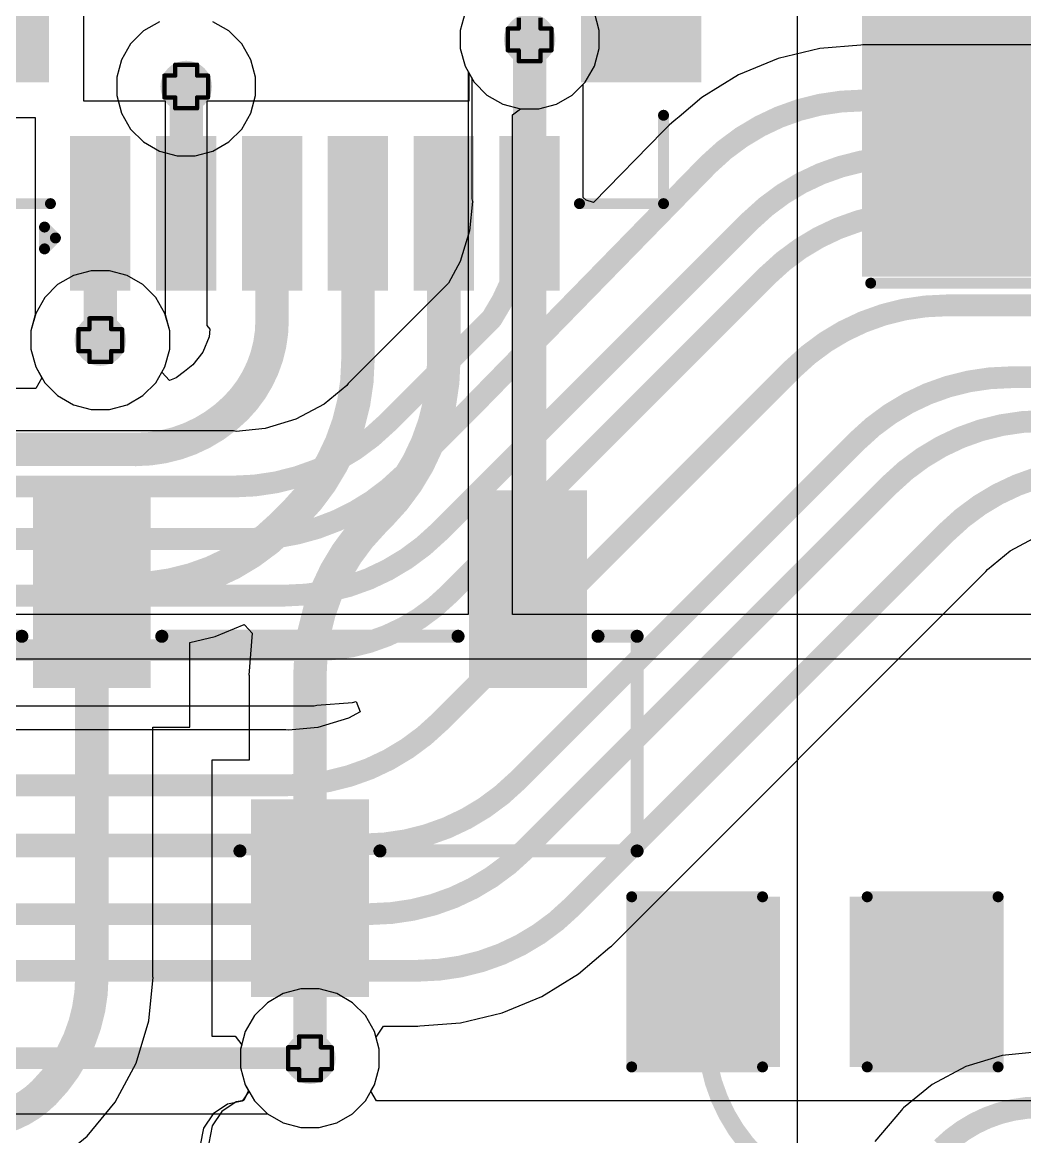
# Model space of a CAD drawing. Header units: inches. Extents: x -5 to 501, y -9 to 81.
# Drawn here: x 63.4 to 75.08, y 25.5 to 38.48 of the extents above; entities that cross this region are included whole.
import ezdxf

# ---------------------------------------------------------------- set-up
doc = ezdxf.new("R2010")
doc.units = ezdxf.units.IN
for name, color, linetype in [('Bottom Layer', 5, 'Continuous'), ('Drill Drawing', 1, 'Continuous'), ('Ground', 16, 'Continuous'), ('Power', 76, 'Continuous'), ('Top Layer', 1, 'Continuous'), ('Top Overlay', 2, 'Continuous'), ('Top Paste', 8, 'Continuous'), ('Top Solder', 216, 'Continuous'), ('Via Holes', 16, 'Continuous')]:
    doc.layers.add(name, color=color, linetype=linetype)

msp = doc.modelspace()

# ---------------------------------------------------------------- hatches: boundary and pattern name
at = {"layer": 'Bottom Layer'}
h = msp.add_hatch(color=5, dxfattribs=at)
edge = h.paths.add_edge_path()
edge.add_arc((69.31, 38.278), 0.3, 0, 360)
h = msp.add_hatch(color=5, dxfattribs=at)
edge = h.paths.add_edge_path()
edge.add_arc((65.31, 37.73), 0.3, 0, 360)
h = msp.add_hatch(color=5, dxfattribs=at)
edge = h.paths.add_edge_path()
edge.add_arc((64.31, 34.776), 0.3, 0, 360)
h = msp.add_hatch(color=5, dxfattribs=at)
edge = h.paths.add_edge_path()
edge.add_arc((66.751, 26.413), 0.3, 0, 360)
at = {"layer": 'Ground'}
h = msp.add_hatch(color=16, dxfattribs=at)
edge = h.paths.add_edge_path()
edge.add_arc((69.31, 38.278), 0.3, 0, 360)
h = msp.add_hatch(color=16, dxfattribs=at)
edge = h.paths.add_edge_path()
edge.add_arc((65.31, 37.73), 0.3, 0, 360)
h = msp.add_hatch(color=16, dxfattribs=at)
edge = h.paths.add_edge_path()
edge.add_arc((64.31, 34.776), 0.3, 0, 360)
h = msp.add_hatch(color=16, dxfattribs=at)
edge = h.paths.add_edge_path()
edge.add_arc((66.751, 26.413), 0.3, 0, 360)
at = {"layer": 'Power'}
h = msp.add_hatch(color=76, dxfattribs=at)
edge = h.paths.add_edge_path()
edge.add_arc((69.31, 38.278), 0.3, 0, 360)
h = msp.add_hatch(color=76, dxfattribs=at)
edge = h.paths.add_edge_path()
edge.add_arc((65.31, 37.73), 0.3, 0, 360)
h = msp.add_hatch(color=76, dxfattribs=at)
edge = h.paths.add_edge_path()
edge.add_arc((64.31, 34.776), 0.3, 0, 360)
h = msp.add_hatch(color=76, dxfattribs=at)
edge = h.paths.add_edge_path()
edge.add_arc((66.751, 26.413), 0.3, 0, 360)
at = {"layer": 'Top Layer'}
for points in [[(62.41, 39.678), (63.61, 39.678), (63.61, 37.878), (62.41, 37.878)], [(70.01, 39.678), (71.21, 39.678), (71.21, 37.878), (70.01, 37.878)], [(73.281, 39.617), (76.281, 39.617), (76.281, 35.617), (73.281, 35.617)], [(64.06, 37.053), (64.56, 37.053), (64.56, 35.453), (64.06, 35.453)], [(65.06, 37.053), (65.56, 37.053), (65.56, 35.453), (65.06, 35.453)], [(66.06, 37.053), (66.56, 37.053), (66.56, 35.453), (66.06, 35.453)], [(67.06, 37.053), (67.56, 37.053), (67.56, 35.453), (67.06, 35.453)], [(68.06, 37.053), (68.56, 37.053), (68.56, 35.453), (68.06, 35.453)], [(69.06, 37.053), (69.56, 37.053), (69.56, 35.453), (69.06, 35.453)], [(64.846, 30.777), (63.576, 30.777), (63.576, 32.977), (64.846, 32.977)], [(69.926, 30.777), (68.656, 30.777), (68.656, 32.977), (69.926, 32.977)], [(67.386, 27.177), (66.116, 27.177), (66.116, 29.377), (67.386, 29.377)], [(70.6, 28.191), (72.124, 28.191), (72.124, 26.413), (70.6, 26.413)], [(73.14, 28.191), (74.664, 28.191), (74.664, 26.413), (73.14, 26.413)]]:
    msp.add_hatch(color=1, dxfattribs=at).paths.add_polyline_path(points)
h = msp.add_hatch(color=1, dxfattribs=at)
edge = h.paths.add_edge_path()
edge.add_arc((69.31, 38.278), 0.3, 0, 360)
h = msp.add_hatch(color=1, dxfattribs=at)
edge = h.paths.add_edge_path()
edge.add_arc((65.31, 37.73), 0.3, 0, 360)
h = msp.add_hatch(color=1, dxfattribs=at)
edge = h.paths.add_edge_path()
edge.add_arc((64.31, 34.776), 0.3, 0, 360)
h = msp.add_hatch(color=1, dxfattribs=at)
edge = h.paths.add_edge_path()
edge.add_arc((66.751, 26.413), 0.3, 0, 360)
at = {"layer": 'Top Paste'}
for points in [[(62.41, 39.678), (63.61, 39.678), (63.61, 37.878), (62.41, 37.878)], [(70.01, 39.678), (71.21, 39.678), (71.21, 37.878), (70.01, 37.878)], [(73.281, 39.617), (76.281, 39.617), (76.281, 35.617), (73.281, 35.617)], [(64.06, 37.053), (64.56, 37.053), (64.56, 35.453), (64.06, 35.453)], [(65.06, 37.053), (65.56, 37.053), (65.56, 35.453), (65.06, 35.453)], [(66.06, 37.053), (66.56, 37.053), (66.56, 35.453), (66.06, 35.453)], [(67.06, 37.053), (67.56, 37.053), (67.56, 35.453), (67.06, 35.453)], [(68.06, 37.053), (68.56, 37.053), (68.56, 35.453), (68.06, 35.453)], [(69.06, 37.053), (69.56, 37.053), (69.56, 35.453), (69.06, 35.453)], [(64.846, 30.777), (63.576, 30.777), (63.576, 32.977), (64.846, 32.977)], [(69.926, 30.777), (68.656, 30.777), (68.656, 32.977), (69.926, 32.977)], [(67.386, 27.177), (66.116, 27.177), (66.116, 29.377), (67.386, 29.377)], [(70.6, 28.191), (72.124, 28.191), (72.124, 26.413), (70.6, 26.413)], [(73.14, 28.191), (74.664, 28.191), (74.664, 26.413), (73.14, 26.413)]]:
    msp.add_hatch(color=8, dxfattribs=at).paths.add_polyline_path(points)
at = {"layer": 'Top Solder'}
for points in [[(62.308, 39.78), (63.711, 39.78), (63.711, 37.777), (62.308, 37.777)], [(69.908, 39.78), (71.311, 39.78), (71.311, 37.777), (69.908, 37.777)], [(73.18, 39.719), (76.383, 39.719), (76.383, 35.516), (73.18, 35.516)], [(63.958, 37.155), (64.661, 37.155), (64.661, 35.352), (63.958, 35.352)], [(64.958, 37.155), (65.661, 37.155), (65.661, 35.352), (64.958, 35.352)], [(65.958, 37.155), (66.661, 37.155), (66.661, 35.352), (65.958, 35.352)], [(66.958, 37.155), (67.661, 37.155), (67.661, 35.352), (66.958, 35.352)], [(67.958, 37.155), (68.661, 37.155), (68.661, 35.352), (67.958, 35.352)], [(68.958, 37.155), (69.661, 37.155), (69.661, 35.352), (68.958, 35.352)], [(64.897, 30.726), (63.525, 30.726), (63.525, 33.028), (64.897, 33.028)], [(69.977, 30.726), (68.605, 30.726), (68.605, 33.028), (69.977, 33.028)], [(67.437, 27.126), (66.065, 27.126), (66.065, 29.428), (67.437, 29.428)], [(70.498, 28.293), (72.225, 28.293), (72.225, 26.312), (70.498, 26.312)], [(73.038, 28.293), (74.765, 28.293), (74.765, 26.312), (73.038, 26.312)]]:
    msp.add_hatch(color=216, dxfattribs=at).paths.add_polyline_path(points)
at = {"layer": 'Via Holes'}
h = msp.add_hatch(color=7, dxfattribs=at)
edge = h.paths.add_edge_path()
edge.add_arc((69.31, 38.278), 0.15, 0, 360)
h = msp.add_hatch(color=7, dxfattribs=at)
edge = h.paths.add_edge_path()
edge.add_arc((65.31, 37.73), 0.15, 0, 360)
h = msp.add_hatch(color=7, dxfattribs=at)
edge = h.paths.add_edge_path()
edge.add_arc((64.31, 34.776), 0.15, 0, 360)
h = msp.add_hatch(color=7, dxfattribs=at)
edge = h.paths.add_edge_path()
edge.add_arc((66.751, 26.413), 0.15, 0, 360)

# ---------------------------------------------------------------- linework, layer by layer
at = {"layer": 'Bottom Layer'}
for p, q in [((68.557, 38.59), (68.502, 38.384)), ((70.118, 38.384), (70.063, 38.59)), ((68.502, 38.384), (68.502, 38.171)), ((70.118, 38.171), (70.118, 38.384)), ((68.502, 38.171), (68.557, 37.966)), ((70.063, 37.966), (70.118, 38.171)), ((72.69, 38.172), (72.204, 38.056)), ((73.166, 38.21), (72.69, 38.172)), ((73.188, 38.214), (73.166, 38.21)), ((105.703, 38.214), (73.188, 38.214)), ((72.204, 38.056), (71.742, 37.864)), ((68.557, 37.966), (68.637, 37.827)), ((69.956, 37.782), (70.063, 37.966)), ((68.637, 37.827), (68.637, 36.42)), ((69.932, 37.757), (69.956, 37.782)), ((71.742, 37.864), (71.316, 37.603)), ((69.932, 36.436), (69.932, 37.757)), ((71.316, 37.603), (71.05, 37.376)), ((70.926, 37.273), (70.863, 37.208)), ((70.935, 37.281), (70.926, 37.273)), ((70.926, 37.273), (70.926, 37.273)), ((70.967, 37.307), (70.935, 37.281)), ((70.935, 37.281), (70.935, 37.281)), ((71.012, 37.344), (70.967, 37.307)), ((71.032, 37.36), (71.012, 37.344)), ((71.05, 37.376), (71.032, 37.36)), ((70.863, 37.208), (70.053, 36.378)), ((68.643, 36.39), (68.609, 36.049)), ((68.637, 36.42), (68.643, 36.39)), ((69.969, 36.407), (69.932, 36.436)), ((70.053, 36.378), (69.969, 36.407)), ((68.609, 36.049), (68.501, 35.692)), ((68.501, 35.692), (68.366, 35.441)), ((64.203, 35.584), (63.998, 35.529)), ((64.416, 35.584), (64.203, 35.584)), ((64.621, 35.529), (64.416, 35.584)), ((63.998, 35.529), (63.813, 35.423)), ((64.806, 35.423), (64.621, 35.529)), ((68.366, 35.441), (67.198, 34.273)), ((63.813, 35.423), (63.663, 35.272)), ((64.956, 35.272), (64.806, 35.423)), ((63.663, 35.272), (63.557, 35.088)), ((65.063, 35.088), (64.956, 35.272)), ((63.557, 35.088), (63.502, 34.883)), ((65.118, 34.883), (65.063, 35.088)), ((63.502, 34.883), (63.502, 34.67)), ((65.118, 34.67), (65.118, 34.883)), ((63.502, 34.67), (63.557, 34.464)), ((65.063, 34.464), (65.118, 34.67)), ((63.557, 34.464), (63.663, 34.28)), ((64.956, 34.28), (65.063, 34.464)), ((63.663, 34.28), (63.813, 34.13)), ((64.806, 34.13), (64.956, 34.28)), ((67.198, 34.273), (67.181, 34.247)), ((67.181, 34.247), (66.916, 34.03)), ((63.813, 34.13), (63.998, 34.023)), ((63.998, 34.023), (64.203, 33.968)), ((64.416, 33.968), (64.621, 34.023)), ((64.621, 34.023), (64.806, 34.13)), ((66.916, 34.03), (66.588, 33.854)), ((64.203, 33.968), (64.416, 33.968)), ((66.231, 33.746), (65.89, 33.712)), ((66.588, 33.854), (66.231, 33.746)), ((65.86, 33.718), (59.411, 33.718)), ((65.89, 33.712), (65.86, 33.718)), ((74.904, 32.322), (75.231, 32.497)), ((74.64, 32.106), (74.904, 32.322)), ((70.261, 27.718), (74.624, 32.081)), ((74.624, 32.081), (74.64, 32.106)), ((57.464, 30.518), (66.802, 30.518)), ((66.802, 30.518), (66.832, 30.524)), ((66.832, 30.524), (67.248, 30.557)), ((67.248, 30.557), (67.291, 30.568)), ((67.291, 30.568), (67.337, 30.448)), ((67.199, 30.374), (66.843, 30.266)), ((67.337, 30.448), (67.199, 30.374)), ((66.843, 30.266), (66.502, 30.232)), ((66.472, 30.238), (57.399, 30.238)), ((66.502, 30.232), (66.472, 30.238)), ((69.879, 27.395), (70.242, 27.706)), ((70.242, 27.706), (70.261, 27.718)), ((69.453, 27.134), (69.879, 27.395)), ((68.991, 26.943), (69.453, 27.134)), ((68.505, 26.826), (68.991, 26.943)), ((67.522, 26.658), (67.607, 26.785)), ((67.607, 26.785), (68.007, 26.785)), ((68.007, 26.785), (68.029, 26.789)), ((68.029, 26.789), (68.505, 26.826)), ((67.559, 26.52), (67.522, 26.658)), ((67.559, 26.307), (67.559, 26.52)), ((75.24, 26.486), (74.813, 26.444)), ((74.813, 26.444), (74.388, 26.315)), ((67.504, 26.102), (67.559, 26.307)), ((74.388, 26.315), (73.997, 26.106)), ((67.398, 25.917), (67.504, 26.102)), ((73.997, 26.106), (73.665, 25.834)), ((67.247, 25.767), (67.398, 25.917)), ((73.665, 25.834), (73.652, 25.825)), ((56.541, 25.766), (66.257, 25.766)), ((66.257, 25.766), (66.439, 25.661)), ((67.063, 25.661), (67.247, 25.767)), ((73.64, 25.807), (73.33, 25.444)), ((73.652, 25.825), (73.64, 25.807)), ((66.439, 25.661), (66.645, 25.605)), ((66.645, 25.605), (66.858, 25.605)), ((66.858, 25.605), (67.063, 25.661))]:
    msp.add_line(p, q, dxfattribs=at)
at = {"layer": 'Bottom Layer', "const_width": 0.254}
for points in [[(69.284, 38.216, -0.198441), (69.31, 38.278)], [(69.31, 38.278, -0.000454), (69.31, 38.278)], [(71.392, 36.823, -0.198848), (73.188, 37.567)], [(71.875, 36.162, -0.198912), (73.671, 36.906)], [(71.389, 36.82, -0.004218), (71.392, 36.823)], [(69.284, 36.42, -0.146193), (68.868, 35.027)], [(72.078, 35.527, -0.198912), (73.874, 36.271)], [(72.37, 34.437, -0.198912), (74.166, 35.181)], [(73.122, 33.6, -0.198912), (74.918, 34.344)], [(68.621, 33.986, -0.002043), (68.618, 33.983)], [(67.656, 33.815, -0.198912), (65.86, 33.071)], [(73.503, 33.091, -0.198912), (75.299, 33.835)], [(74.166, 32.539, -0.198912), (75.954, 33.28)], [(67.84, 33.205, -0.141991), (66.601, 32.523)], [(66.601, 32.523, -0.055358), (66.044, 32.461)], [(68.257, 32.545, -0.198912), (66.461, 31.801)], [(68.363, 31.812, -0.198912), (66.802, 31.166)], [(68.268, 30.335, -0.198912), (66.472, 29.591)], [(69.169, 29.647, -0.198912), (67.373, 28.903)], [(69.248, 28.836, -0.198912), (67.452, 28.092)], [(69.803, 28.176, -0.198912), (68.007, 27.432)], [(74.11, 25.368, -0.198912), (75.255, 25.842)]]:
    msp.add_lwpolyline(points, format="xyb", dxfattribs=at)
for points in [[(69.284, 36.42), (69.284, 38.216)], [(73.188, 37.567), (106.197, 37.567)], [(73.671, 36.906), (104.517, 36.906)], [(68.621, 33.986), (71.389, 36.82)], [(73.874, 36.271), (103.122, 36.271)], [(68.257, 32.545), (71.875, 36.162)], [(68.363, 31.812), (72.078, 35.527)], [(74.166, 35.181), (102.181, 35.181)], [(67.656, 33.815), (68.868, 35.027)], [(68.268, 30.335), (72.37, 34.437)], [(74.918, 34.344), (91.49, 34.344)], [(67.84, 33.205), (68.618, 33.983)], [(68.618, 33.983), (68.618, 33.983)], [(69.169, 29.647), (73.122, 33.6)], [(55.043, 33.071), (65.86, 33.071)], [(69.248, 28.836), (73.503, 33.091)], [(55.363, 32.461), (66.044, 32.461)], [(69.803, 28.176), (74.166, 32.539)], [(55.267, 31.801), (66.461, 31.801)], [(55.797, 31.166), (66.802, 31.166)], [(54.94, 29.591), (66.472, 29.591)], [(55.178, 28.903), (67.373, 28.903)], [(54.94, 28.092), (67.452, 28.092)], [(56.576, 27.432), (68.007, 27.432)], [(56.541, 26.413), (66.751, 26.413)]]:
    msp.add_lwpolyline(points, dxfattribs=at)
at = {"layer": 'Bottom Layer', "const_width": 0.127}
for points in [[(69.221, 38.216, 1), (69.348, 38.216, 1)], [(69.221, 38.216, 1), (69.348, 38.216, 1)], [(69.246, 38.278, 1), (69.373, 38.278, 1)], [(69.246, 38.278, 1), (69.373, 38.278, 1)], [(69.246, 38.278, 1), (69.373, 38.278, 1)], [(73.125, 37.567, 1), (73.252, 37.567, 1)], [(73.125, 37.567, 1), (73.252, 37.567, 1)], [(73.607, 36.906, 1), (73.734, 36.906, 1)], [(73.607, 36.906, 1), (73.734, 36.906, 1)], [(71.326, 36.82, 1), (71.453, 36.82, 1)], [(71.326, 36.82, 1), (71.453, 36.82, 1)], [(71.329, 36.823, 1), (71.456, 36.823, 1)], [(71.329, 36.823, 1), (71.456, 36.823, 1)], [(69.221, 36.42, 1), (69.348, 36.42, 1)], [(69.221, 36.42, 1), (69.348, 36.42, 1)], [(73.81, 36.271, 1), (73.937, 36.271, 1)], [(73.81, 36.271, 1), (73.937, 36.271, 1)], [(71.811, 36.162, 1), (71.938, 36.162, 1)], [(71.811, 36.162, 1), (71.938, 36.162, 1)], [(72.014, 35.527, 1), (72.141, 35.527, 1)], [(72.014, 35.527, 1), (72.141, 35.527, 1)], [(74.102, 35.181, 1), (74.229, 35.181, 1)], [(74.102, 35.181, 1), (74.229, 35.181, 1)], [(68.804, 35.027, 1), (68.931, 35.027, 1)], [(68.804, 35.027, 1), (68.931, 35.027, 1)], [(72.306, 34.437, 1), (72.433, 34.437, 1)], [(72.306, 34.437, 1), (72.433, 34.437, 1)], [(74.855, 34.344, 1), (74.982, 34.344, 1)], [(74.855, 34.344, 1), (74.982, 34.344, 1)], [(68.554, 33.983, 1), (68.681, 33.983, 1)], [(68.554, 33.983, 1), (68.681, 33.983, 1)], [(68.554, 33.983, 1), (68.681, 33.983, 1)], [(68.554, 33.983, 1), (68.681, 33.983, 1)], [(68.557, 33.986, 1), (68.684, 33.986, 1)], [(68.557, 33.986, 1), (68.684, 33.986, 1)], [(67.593, 33.815, 1), (67.72, 33.815, 1)], [(67.593, 33.815, 1), (67.72, 33.815, 1)], [(73.059, 33.6, 1), (73.186, 33.6, 1)], [(73.059, 33.6, 1), (73.186, 33.6, 1)], [(67.776, 33.205, 1), (67.903, 33.205, 1)], [(67.776, 33.205, 1), (67.903, 33.205, 1)], [(65.797, 33.071, 1), (65.924, 33.071, 1)], [(65.797, 33.071, 1), (65.924, 33.071, 1)], [(73.439, 33.091, 1), (73.566, 33.091, 1)], [(73.439, 33.091, 1), (73.566, 33.091, 1)], [(65.98, 32.461, 1), (66.107, 32.461, 1)], [(65.98, 32.461, 1), (66.107, 32.461, 1)], [(66.538, 32.523, 1), (66.665, 32.523, 1)], [(66.538, 32.523, 1), (66.665, 32.523, 1)], [(68.194, 32.545, 1), (68.321, 32.545, 1)], [(68.194, 32.545, 1), (68.321, 32.545, 1)], [(74.102, 32.539, 1), (74.229, 32.539, 1)], [(74.102, 32.539, 1), (74.229, 32.539, 1)], [(66.398, 31.801, 1), (66.525, 31.801, 1)], [(66.398, 31.801, 1), (66.525, 31.801, 1)], [(68.299, 31.812, 1), (68.426, 31.812, 1)], [(68.299, 31.812, 1), (68.426, 31.812, 1)], [(66.739, 31.166, 1), (66.865, 31.166, 1)], [(66.739, 31.166, 1), (66.865, 31.166, 1)], [(68.204, 30.335, 1), (68.331, 30.335, 1)], [(68.204, 30.335, 1), (68.331, 30.335, 1)], [(69.106, 29.647, 1), (69.233, 29.647, 1)], [(69.106, 29.647, 1), (69.233, 29.647, 1)], [(66.408, 29.591, 1), (66.535, 29.591, 1)], [(66.408, 29.591, 1), (66.535, 29.591, 1)], [(67.31, 28.903, 1), (67.437, 28.903, 1)], [(67.31, 28.903, 1), (67.437, 28.903, 1)], [(69.184, 28.836, 1), (69.311, 28.836, 1)], [(69.184, 28.836, 1), (69.311, 28.836, 1)], [(69.739, 28.176, 1), (69.866, 28.176, 1)], [(69.739, 28.176, 1), (69.866, 28.176, 1)], [(67.388, 28.092, 1), (67.515, 28.092, 1)], [(67.388, 28.092, 1), (67.515, 28.092, 1)], [(67.943, 27.432, 1), (68.07, 27.432, 1)], [(67.943, 27.432, 1), (68.07, 27.432, 1)], [(66.688, 26.413, 1), (66.815, 26.413, 1)]]:
    msp.add_lwpolyline(points, format="xyb", close=True, dxfattribs=at)
at = {"layer": 'Drill Drawing', "const_width": 0.0508}
for points in [[(69.183, 38.405), (69.183, 38.532)], [(69.437, 38.405), (69.437, 38.532)], [(69.056, 38.151), (69.056, 38.405)], [(69.056, 38.405), (69.183, 38.405)], [(69.437, 38.405), (69.564, 38.405)], [(69.564, 38.151), (69.564, 38.405)], [(69.056, 38.151), (69.183, 38.151)], [(69.183, 38.024), (69.183, 38.151)], [(69.437, 38.151), (69.564, 38.151)], [(69.437, 38.024), (69.437, 38.151)], [(69.183, 38.024), (69.437, 38.024)], [(65.183, 37.857), (65.183, 37.984)], [(65.183, 37.984), (65.437, 37.984)], [(65.437, 37.857), (65.437, 37.984)], [(65.056, 37.603), (65.056, 37.857)], [(65.056, 37.857), (65.183, 37.857)], [(65.437, 37.857), (65.564, 37.857)], [(65.564, 37.603), (65.564, 37.857)], [(65.056, 37.603), (65.183, 37.603)], [(65.183, 37.476), (65.183, 37.603)], [(65.437, 37.603), (65.564, 37.603)], [(65.437, 37.476), (65.437, 37.603)], [(65.183, 37.476), (65.437, 37.476)], [(64.183, 34.903), (64.183, 35.03)], [(64.183, 35.03), (64.437, 35.03)], [(64.437, 34.903), (64.437, 35.03)], [(64.056, 34.649), (64.056, 34.903)], [(64.056, 34.903), (64.183, 34.903)], [(64.437, 34.903), (64.564, 34.903)], [(64.564, 34.649), (64.564, 34.903)], [(64.056, 34.649), (64.183, 34.649)], [(64.183, 34.522), (64.183, 34.649)], [(64.437, 34.649), (64.564, 34.649)], [(64.437, 34.522), (64.437, 34.649)], [(64.183, 34.522), (64.437, 34.522)], [(66.624, 26.54), (66.624, 26.667)], [(66.624, 26.667), (66.878, 26.667)], [(66.878, 26.54), (66.878, 26.667)], [(66.497, 26.286), (66.497, 26.54)], [(66.497, 26.54), (66.624, 26.54)], [(66.878, 26.54), (67.005, 26.54)], [(67.005, 26.286), (67.005, 26.54)], [(66.497, 26.286), (66.624, 26.286)], [(66.624, 26.159), (66.624, 26.286)], [(66.878, 26.286), (67.005, 26.286)], [(66.878, 26.159), (66.878, 26.286)], [(66.624, 26.159), (66.878, 26.159)]]:
    msp.add_lwpolyline(points, dxfattribs=at)
at = {"layer": 'Drill Drawing', "const_width": 0.0254}
for points in [[(69.043, 38.405, 1), (69.068, 38.405, 1)], [(69.043, 38.405, 1), (69.068, 38.405, 1)], [(69.17, 38.405, 1), (69.195, 38.405, 1)], [(69.17, 38.405, 1), (69.195, 38.405, 1)], [(69.424, 38.405, 1), (69.449, 38.405, 1)], [(69.424, 38.405, 1), (69.449, 38.405, 1)], [(69.551, 38.405, 1), (69.576, 38.405, 1)], [(69.551, 38.405, 1), (69.576, 38.405, 1)], [(69.043, 38.151, 1), (69.068, 38.151, 1)], [(69.043, 38.151, 1), (69.068, 38.151, 1)], [(69.17, 38.151, 1), (69.195, 38.151, 1)], [(69.17, 38.151, 1), (69.195, 38.151, 1)], [(69.424, 38.151, 1), (69.449, 38.151, 1)], [(69.424, 38.151, 1), (69.449, 38.151, 1)], [(69.551, 38.151, 1), (69.576, 38.151, 1)], [(69.551, 38.151, 1), (69.576, 38.151, 1)], [(69.17, 38.024, 1), (69.195, 38.024, 1)], [(69.17, 38.024, 1), (69.195, 38.024, 1)], [(69.424, 38.024, 1), (69.449, 38.024, 1)], [(69.424, 38.024, 1), (69.449, 38.024, 1)], [(65.17, 37.984, 1), (65.195, 37.984, 1)], [(65.17, 37.984, 1), (65.195, 37.984, 1)], [(65.424, 37.984, 1), (65.449, 37.984, 1)], [(65.424, 37.984, 1), (65.449, 37.984, 1)], [(65.043, 37.857, 1), (65.068, 37.857, 1)], [(65.043, 37.857, 1), (65.068, 37.857, 1)], [(65.17, 37.857, 1), (65.195, 37.857, 1)], [(65.17, 37.857, 1), (65.195, 37.857, 1)], [(65.424, 37.857, 1), (65.449, 37.857, 1)], [(65.424, 37.857, 1), (65.449, 37.857, 1)], [(65.551, 37.857, 1), (65.576, 37.857, 1)], [(65.551, 37.857, 1), (65.576, 37.857, 1)], [(65.043, 37.603, 1), (65.068, 37.603, 1)], [(65.043, 37.603, 1), (65.068, 37.603, 1)], [(65.17, 37.603, 1), (65.195, 37.603, 1)], [(65.17, 37.603, 1), (65.195, 37.603, 1)], [(65.424, 37.603, 1), (65.449, 37.603, 1)], [(65.424, 37.603, 1), (65.449, 37.603, 1)], [(65.551, 37.603, 1), (65.576, 37.603, 1)], [(65.551, 37.603, 1), (65.576, 37.603, 1)], [(65.17, 37.476, 1), (65.195, 37.476, 1)], [(65.17, 37.476, 1), (65.195, 37.476, 1)], [(65.424, 37.476, 1), (65.449, 37.476, 1)], [(65.424, 37.476, 1), (65.449, 37.476, 1)], [(64.17, 35.03, 1), (64.195, 35.03, 1)], [(64.17, 35.03, 1), (64.195, 35.03, 1)], [(64.424, 35.03, 1), (64.449, 35.03, 1)], [(64.424, 35.03, 1), (64.449, 35.03, 1)], [(64.043, 34.903, 1), (64.068, 34.903, 1)], [(64.043, 34.903, 1), (64.068, 34.903, 1)], [(64.17, 34.903, 1), (64.195, 34.903, 1)], [(64.17, 34.903, 1), (64.195, 34.903, 1)], [(64.424, 34.903, 1), (64.449, 34.903, 1)], [(64.424, 34.903, 1), (64.449, 34.903, 1)], [(64.551, 34.903, 1), (64.576, 34.903, 1)], [(64.551, 34.903, 1), (64.576, 34.903, 1)], [(64.043, 34.649, 1), (64.068, 34.649, 1)], [(64.043, 34.649, 1), (64.068, 34.649, 1)], [(64.17, 34.649, 1), (64.195, 34.649, 1)], [(64.17, 34.649, 1), (64.195, 34.649, 1)], [(64.424, 34.649, 1), (64.449, 34.649, 1)], [(64.424, 34.649, 1), (64.449, 34.649, 1)], [(64.551, 34.649, 1), (64.576, 34.649, 1)], [(64.551, 34.649, 1), (64.576, 34.649, 1)], [(64.17, 34.522, 1), (64.195, 34.522, 1)], [(64.17, 34.522, 1), (64.195, 34.522, 1)], [(64.424, 34.522, 1), (64.449, 34.522, 1)], [(64.424, 34.522, 1), (64.449, 34.522, 1)], [(66.611, 26.667, 1), (66.637, 26.667, 1)], [(66.611, 26.667, 1), (66.637, 26.667, 1)], [(66.865, 26.667, 1), (66.891, 26.667, 1)], [(66.865, 26.667, 1), (66.891, 26.667, 1)], [(66.484, 26.54, 1), (66.51, 26.54, 1)], [(66.484, 26.54, 1), (66.51, 26.54, 1)], [(66.611, 26.54, 1), (66.637, 26.54, 1)], [(66.611, 26.54, 1), (66.637, 26.54, 1)], [(66.865, 26.54, 1), (66.891, 26.54, 1)], [(66.865, 26.54, 1), (66.891, 26.54, 1)], [(66.993, 26.54, 1), (67.018, 26.54, 1)], [(66.993, 26.54, 1), (67.018, 26.54, 1)], [(66.484, 26.286, 1), (66.51, 26.286, 1)], [(66.484, 26.286, 1), (66.51, 26.286, 1)], [(66.611, 26.286, 1), (66.637, 26.286, 1)], [(66.611, 26.286, 1), (66.637, 26.286, 1)], [(66.865, 26.286, 1), (66.891, 26.286, 1)], [(66.865, 26.286, 1), (66.891, 26.286, 1)], [(66.993, 26.286, 1), (67.018, 26.286, 1)], [(66.993, 26.286, 1), (67.018, 26.286, 1)], [(66.611, 26.159, 1), (66.637, 26.159, 1)], [(66.611, 26.159, 1), (66.637, 26.159, 1)], [(66.865, 26.159, 1), (66.891, 26.159, 1)], [(66.865, 26.159, 1), (66.891, 26.159, 1)]]:
    msp.add_lwpolyline(points, format="xyb", close=True, dxfattribs=at)
at = {"layer": 'Ground'}
for p, q in [((68.557, 38.59), (68.502, 38.384)), ((70.118, 38.384), (70.063, 38.59)), ((68.502, 38.384), (68.502, 38.171)), ((70.118, 38.171), (70.118, 38.384)), ((68.502, 38.171), (68.557, 37.966)), ((70.063, 37.966), (70.118, 38.171)), ((68.557, 37.966), (68.663, 37.782)), ((69.956, 37.782), (70.063, 37.966)), ((68.663, 37.782), (68.813, 37.631)), ((69.806, 37.631), (69.956, 37.782)), ((68.813, 37.631), (68.998, 37.525)), ((68.998, 37.525), (69.203, 37.47)), ((69.416, 37.47), (69.621, 37.525)), ((69.621, 37.525), (69.806, 37.631)), ((69.203, 37.47), (69.416, 37.47)), ((64.203, 35.584), (63.998, 35.529)), ((64.416, 35.584), (64.203, 35.584)), ((64.621, 35.529), (64.416, 35.584)), ((63.998, 35.529), (63.813, 35.423)), ((64.806, 35.423), (64.621, 35.529)), ((63.813, 35.423), (63.663, 35.272)), ((64.956, 35.272), (64.806, 35.423)), ((63.663, 35.272), (63.557, 35.088)), ((65.063, 35.088), (64.956, 35.272)), ((63.557, 35.088), (63.502, 34.883)), ((65.118, 34.883), (65.063, 35.088)), ((63.502, 34.883), (63.502, 34.67)), ((65.118, 34.67), (65.118, 34.883)), ((63.502, 34.67), (63.557, 34.464)), ((65.063, 34.464), (65.118, 34.67)), ((63.557, 34.464), (63.663, 34.28)), ((64.956, 34.28), (65.063, 34.464)), ((63.663, 34.28), (63.813, 34.13)), ((64.806, 34.13), (64.956, 34.28)), ((63.813, 34.13), (63.998, 34.023)), ((63.998, 34.023), (64.203, 33.968)), ((64.416, 33.968), (64.621, 34.023)), ((64.621, 34.023), (64.806, 34.13)), ((64.203, 33.968), (64.416, 33.968)), ((66.439, 27.166), (66.255, 27.06)), ((66.645, 27.221), (66.439, 27.166)), ((66.858, 27.221), (66.645, 27.221)), ((67.063, 27.166), (66.858, 27.221)), ((67.247, 27.06), (67.063, 27.166)), ((66.255, 27.06), (66.105, 26.91)), ((67.398, 26.91), (67.247, 27.06)), ((66.105, 26.91), (65.998, 26.725)), ((67.504, 26.725), (67.398, 26.91)), ((65.998, 26.725), (65.943, 26.52)), ((67.559, 26.52), (67.504, 26.725)), ((65.943, 26.52), (65.943, 26.307)), ((67.559, 26.307), (67.559, 26.52)), ((65.943, 26.307), (65.998, 26.102)), ((67.504, 26.102), (67.559, 26.307)), ((65.998, 26.102), (66.041, 26.027)), ((67.462, 26.028), (67.504, 26.102)), ((66.041, 26.027), (65.961, 25.912)), ((67.525, 25.918), (67.462, 26.028)), ((65.791, 25.879), (65.623, 25.766)), ((65.961, 25.912), (65.791, 25.879)), ((81.539, 25.918), (67.525, 25.918)), ((65.623, 25.766), (65.511, 25.598)), ((65.511, 25.598), (65.471, 25.4))]:
    msp.add_line(p, q, dxfattribs=at)
at = {"layer": 'Power'}
for p, q in [((68.557, 38.59), (68.502, 38.384)), ((70.118, 38.384), (70.063, 38.59)), ((64.998, 38.483), (64.814, 38.377)), ((65.806, 38.377), (65.621, 38.483)), ((64.814, 38.377), (64.663, 38.226)), ((65.956, 38.226), (65.806, 38.377)), ((68.502, 38.384), (68.502, 38.171)), ((70.118, 38.171), (70.118, 38.384)), ((64.663, 38.226), (64.557, 38.042)), ((66.063, 38.042), (65.956, 38.226)), ((68.502, 38.171), (68.557, 37.966)), ((70.063, 37.966), (70.118, 38.171)), ((64.557, 38.042), (64.502, 37.837)), ((66.118, 37.837), (66.063, 38.042)), ((68.557, 37.966), (68.593, 37.903)), ((68.593, 37.903), (68.593, 31.582)), ((69.956, 37.782), (70.063, 37.966)), ((64.502, 37.837), (64.502, 37.624)), ((66.118, 37.624), (66.118, 37.837)), ((69.806, 37.631), (69.956, 37.782)), ((64.502, 37.624), (64.557, 37.418)), ((66.063, 37.418), (66.118, 37.624)), ((69.416, 37.47), (69.621, 37.525)), ((69.621, 37.525), (69.806, 37.631)), ((64.557, 37.418), (64.663, 37.234)), ((65.956, 37.234), (66.063, 37.418)), ((69.111, 37.399), (69.203, 37.47)), ((69.111, 31.582), (69.111, 37.399)), ((69.203, 37.47), (69.416, 37.47)), ((64.663, 37.234), (64.814, 37.084)), ((65.806, 37.084), (65.956, 37.234)), ((64.814, 37.084), (64.998, 36.977)), ((65.621, 36.977), (65.806, 37.084)), ((64.998, 36.977), (65.203, 36.922)), ((65.203, 36.922), (65.416, 36.922)), ((65.416, 36.922), (65.621, 36.977)), ((68.593, 31.582), (63.322, 31.582)), ((76.079, 31.582), (69.111, 31.582)), ((63.322, 31.064), (76.413, 31.064)), ((66.439, 27.166), (66.255, 27.06)), ((66.645, 27.221), (66.439, 27.166)), ((66.858, 27.221), (66.645, 27.221)), ((67.063, 27.166), (66.858, 27.221)), ((67.247, 27.06), (67.063, 27.166)), ((66.255, 27.06), (66.105, 26.91)), ((67.398, 26.91), (67.247, 27.06)), ((66.105, 26.91), (65.998, 26.725)), ((67.504, 26.725), (67.398, 26.91)), ((65.998, 26.725), (65.943, 26.52)), ((67.559, 26.52), (67.504, 26.725)), ((65.943, 26.52), (65.943, 26.307)), ((67.559, 26.307), (67.559, 26.52)), ((65.943, 26.307), (65.998, 26.102)), ((67.504, 26.102), (67.559, 26.307)), ((65.998, 26.102), (66.105, 25.917)), ((67.398, 25.917), (67.504, 26.102)), ((66.105, 25.917), (66.255, 25.767)), ((67.247, 25.767), (67.398, 25.917)), ((66.255, 25.767), (66.439, 25.661)), ((67.063, 25.661), (67.247, 25.767)), ((66.439, 25.661), (66.645, 25.605)), ((66.645, 25.605), (66.858, 25.605)), ((66.858, 25.605), (67.063, 25.661))]:
    msp.add_line(p, q, dxfattribs=at)
at = {"layer": 'Top Layer'}
for p, q in [((72.425, 39.617), (72.425, 25.273)), ((64.118, 37.561), (64.118, 39.482)), ((68.557, 38.59), (68.502, 38.384)), ((68.502, 38.384), (68.502, 38.171)), ((68.502, 38.171), (68.557, 37.966)), ((68.557, 37.966), (68.601, 37.889)), ((68.601, 37.889), (68.601, 37.561)), ((65.068, 37.561), (64.118, 37.561)), ((65.068, 35.069), (65.068, 37.561)), ((68.601, 37.561), (65.552, 37.561)), ((65.552, 37.561), (65.552, 34.945)), ((61.902, 37.37), (63.552, 37.37)), ((63.552, 37.37), (63.552, 35.069)), ((63.552, 35.069), (63.502, 34.883)), ((65.118, 34.883), (65.068, 35.069)), ((65.552, 34.945), (65.552, 34.945)), ((65.552, 34.945), (65.587, 34.905)), ((63.502, 34.883), (63.502, 34.67)), ((65.118, 34.67), (65.118, 34.883)), ((65.576, 34.815), (65.502, 34.638)), ((65.587, 34.905), (65.576, 34.815)), ((63.502, 34.67), (63.557, 34.464)), ((65.063, 34.464), (65.118, 34.67)), ((65.502, 34.638), (65.386, 34.487)), ((63.557, 34.464), (63.629, 34.338)), ((65.028, 34.405), (65.063, 34.464)), ((65.117, 34.305), (65.028, 34.405)), ((65.29, 34.411), (65.193, 34.336)), ((65.386, 34.487), (65.29, 34.411)), ((63.629, 34.338), (63.56, 34.211)), ((65.193, 34.336), (65.117, 34.305)), ((63.56, 34.211), (63.105, 34.211)), ((65.647, 31.323), (65.986, 31.464)), ((65.986, 31.464), (65.994, 31.457)), ((65.994, 31.457), (66.077, 31.364)), ((65.354, 31.253), (65.647, 31.323)), ((66.077, 31.364), (66.038, 30.876)), ((65.354, 30.269), (65.354, 31.253)), ((66.038, 30.876), (66.042, 30.876)), ((66.042, 30.876), (66.042, 29.885)), ((64.92, 27.359), (64.92, 30.269)), ((64.92, 30.269), (65.354, 30.269)), ((66.042, 29.885), (65.608, 29.885)), ((65.608, 29.885), (65.608, 26.669)), ((64.876, 26.847), (64.927, 27.359)), ((64.927, 27.359), (64.92, 27.359)), ((64.727, 26.355), (64.876, 26.847)), ((65.608, 26.669), (65.879, 26.669)), ((65.879, 26.669), (65.956, 26.568)), ((65.956, 26.568), (65.943, 26.52)), ((65.943, 26.52), (65.943, 26.307)), ((64.484, 25.901), (64.727, 26.355)), ((65.943, 26.307), (65.998, 26.102)), ((65.998, 26.102), (66.035, 26.038)), ((66.035, 26.038), (65.983, 25.922)), ((64.158, 25.504), (64.484, 25.901)), ((65.893, 25.904), (65.725, 25.792)), ((65.983, 25.922), (65.893, 25.904)), ((65.725, 25.792), (65.612, 25.624)), ((65.612, 25.624), (65.573, 25.425)), ((63.877, 25.278), (64.156, 25.506)), ((64.156, 25.506), (64.158, 25.504))]:
    msp.add_line(p, q, dxfattribs=at)
for points, const_width in [([(69.31, 36.253), (69.31, 38.278)], 0.389), ([(65.31, 36.253), (65.31, 37.73)], 0.389), ([(64.31, 34.776), (64.31, 36.253)], 0.389), ([(66.31, 35.004), (66.31, 36.253)], 0.389), ([(67.31, 34.545), (67.31, 36.253)], 0.389), ([(68.31, 34.539), (68.31, 36.253)], 0.389), ([(69.31, 31.921), (69.31, 36.253)], 0.389), ([(63.105, 33.503), (64.722, 33.503)], 0.389), ([(66.438, 32.621), (66.566, 32.749)], 0.389), ([(67.495, 32.672), (67.566, 32.743)], 0.389), ([(64.211, 31.877), (64.642, 31.877)], 0.389), ([(64.211, 27.359), (64.211, 31.877)], 0.389), ([(66.751, 26.413), (66.751, 30.876)], 0.389), ([(71.362, 26.735), (71.362, 27.302)], 0.203)]:
    msp.add_lwpolyline(points, dxfattribs=dict(at, const_width=const_width))
for points, const_width in [([(69.212, 38.278, 1), (69.407, 38.278, 1)], 0.195), ([(65.212, 37.73, 1), (65.407, 37.73, 1)], 0.195), ([(64.212, 36.253, 1), (64.407, 36.253, 1)], 0.195), ([(65.212, 36.253, 1), (65.407, 36.253, 1)], 0.195), ([(66.212, 36.253, 1), (66.407, 36.253, 1)], 0.195), ([(67.212, 36.253, 1), (67.407, 36.253, 1)], 0.195), ([(68.212, 36.253, 1), (68.407, 36.253, 1)], 0.195), ([(69.212, 36.253, 1), (69.407, 36.253, 1)], 0.195), ([(69.212, 36.253, 1), (69.407, 36.253, 1)], 0.195), ([(66.212, 35.004, 1), (66.407, 35.004, 1)], 0.195), ([(66.212, 35.004, 1), (66.407, 35.004, 1)], 0.195), ([(64.212, 34.776, 1), (64.407, 34.776, 1)], 0.195), ([(67.212, 34.545, 1), (67.407, 34.545, 1)], 0.195), ([(67.212, 34.545, 1), (67.407, 34.545, 1)], 0.195), ([(68.212, 34.539, 1), (68.407, 34.539, 1)], 0.195), ([(68.212, 34.539, 1), (68.407, 34.539, 1)], 0.195), ([(65.79, 33.985, 1), (65.985, 33.985, 1)], 0.195), ([(65.79, 33.985, 1), (65.985, 33.985, 1)], 0.195), ([(64.625, 33.503, 1), (64.82, 33.503, 1)], 0.195), ([(64.625, 33.503, 1), (64.82, 33.503, 1)], 0.195), ([(66.468, 32.749, 1), (66.663, 32.749, 1)], 0.195), ([(66.468, 32.749, 1), (66.663, 32.749, 1)], 0.195), ([(67.398, 32.672, 1), (67.592, 32.672, 1)], 0.195), ([(67.398, 32.672, 1), (67.592, 32.672, 1)], 0.195), ([(67.468, 32.743, 1), (67.663, 32.743, 1)], 0.195), ([(67.468, 32.743, 1), (67.663, 32.743, 1)], 0.195), ([(66.341, 32.621, 1), (66.535, 32.621, 1)], 0.195), ([(66.341, 32.621, 1), (66.535, 32.621, 1)], 0.195), ([(64.114, 31.877, 1), (64.309, 31.877, 1)], 0.195), ([(64.114, 31.877, 1), (64.309, 31.877, 1)], 0.195), ([(64.545, 31.877, 1), (64.739, 31.877, 1)], 0.195), ([(64.545, 31.877, 1), (64.739, 31.877, 1)], 0.195), ([(69.212, 31.921, 1), (69.407, 31.921, 1)], 0.195), ([(69.228, 31.877, 1), (69.355, 31.877, 1)], 0.127), ([(69.246, 31.921, 1), (69.373, 31.921, 1)], 0.127), ([(66.654, 30.876, 1), (66.849, 30.876, 1)], 0.195), ([(66.654, 30.876, 1), (66.849, 30.876, 1)], 0.195), ([(64.114, 27.359, 1), (64.309, 27.359, 1)], 0.195), ([(64.114, 27.359, 1), (64.309, 27.359, 1)], 0.195), ([(71.311, 27.302, 1), (71.412, 27.302, 1)], 0.102), ([(71.895, 27.302, 1), (71.997, 27.302, 1)], 0.102), ([(71.833, 27.24, 1), (71.934, 27.24, 1)], 0.102), ([(71.311, 26.735, 1), (71.412, 26.735, 1)], 0.102), ([(71.311, 26.735, 1), (71.412, 26.735, 1)], 0.102), ([(66.654, 26.413, 1), (66.849, 26.413, 1)], 0.195), ([(63.555, 26.01, 1), (63.75, 26.01, 1)], 0.195), ([(63.555, 26.01, 1), (63.75, 26.01, 1)], 0.195)]:
    msp.add_lwpolyline(points, format="xyb", close=True, dxfattribs=dict(at, const_width=const_width))
for points, const_width in [([(66.31, 35.004, -0.198912), (65.888, 33.985)], 0.389), ([(67.31, 34.545, -0.198912), (66.566, 32.749)], 0.389), ([(68.31, 34.539, -0.198912), (67.566, 32.743)], 0.389), ([(65.888, 33.985, -0.198912), (64.722, 33.503)], 0.389), ([(66.751, 30.876, -0.198912), (67.495, 32.672)], 0.389), ([(66.438, 32.621, -0.198912), (64.642, 31.877)], 0.389), ([(69.31, 31.921, -0.198912), (69.291, 31.877)], 0.254), ([(64.211, 27.359, -0.198912), (63.652, 26.01)], 0.389), ([(71.884, 27.24, -0.414214), (71.946, 27.302)], 0.203), ([(71.967, 25.273, -0.198912), (71.362, 26.735)], 0.203), ([(63.652, 26.01, -0.198912), (62.855, 25.679)], 0.389)]:
    msp.add_lwpolyline(points, format="xyb", dxfattribs=dict(at, const_width=const_width))
at = {"layer": 'Top Overlay'}
for points, const_width in [([(70.869, 36.366), (70.869, 37.395)], 0.127), ([(62.75, 36.366), (63.729, 36.366)], 0.127), ([(69.89, 36.366), (70.869, 36.366)], 0.127), ([(63.66, 35.839), (63.66, 36.093)], 0.127), ([(63.66, 36.093), (63.787, 35.966)], 0.127), ([(63.66, 35.839), (63.787, 35.966)], 0.127), ([(73.281, 35.44), (86.281, 35.44)], 0.127), ([(59.946, 31.327), (63.396, 31.327)], 0.152), ([(65.026, 31.327), (68.476, 31.327)], 0.152), ([(70.106, 31.327), (70.561, 31.327)], 0.152), ([(70.561, 28.827), (70.561, 31.327)], 0.152), ([(62.486, 28.827), (65.936, 28.827)], 0.152), ([(67.566, 28.827), (70.561, 28.827)], 0.152), ([(70.498, 28.293), (72.022, 28.293)], 0.127), ([(70.498, 26.312), (70.498, 28.293)], 0.127), ([(73.241, 28.293), (74.765, 28.293)], 0.127), ([(74.765, 26.312), (74.765, 28.293)], 0.127), ([(70.498, 26.312), (72.022, 26.312)], 0.127), ([(73.241, 26.312), (74.765, 26.312)], 0.127)]:
    msp.add_lwpolyline(points, dxfattribs=dict(at, const_width=const_width))
for points, const_width in [([(70.837, 37.395, 1), (70.901, 37.395, 1)], 0.0635), ([(63.697, 36.366, 1), (63.761, 36.366, 1)], 0.0635), ([(69.858, 36.366, 1), (69.922, 36.366, 1)], 0.0635), ([(70.837, 36.366, 1), (70.901, 36.366, 1)], 0.0635), ([(70.837, 36.366, 1), (70.901, 36.366, 1)], 0.0635), ([(63.628, 36.093, 1), (63.692, 36.093, 1)], 0.0635), ([(63.628, 36.093, 1), (63.692, 36.093, 1)], 0.0635), ([(63.755, 35.966, 1), (63.819, 35.966, 1)], 0.0635), ([(63.755, 35.966, 1), (63.819, 35.966, 1)], 0.0635), ([(63.628, 35.839, 1), (63.692, 35.839, 1)], 0.0635), ([(63.628, 35.839, 1), (63.692, 35.839, 1)], 0.0635), ([(73.25, 35.44, 1), (73.313, 35.44, 1)], 0.0635), ([(63.358, 31.327, 1), (63.434, 31.327, 1)], 0.076), ([(64.988, 31.327, 1), (65.064, 31.327, 1)], 0.076), ([(68.438, 31.327, 1), (68.514, 31.327, 1)], 0.076), ([(70.068, 31.327, 1), (70.144, 31.327, 1)], 0.076), ([(70.523, 31.327, 1), (70.599, 31.327, 1)], 0.076), ([(70.523, 31.327, 1), (70.599, 31.327, 1)], 0.076), ([(65.898, 28.827, 1), (65.974, 28.827, 1)], 0.076), ([(67.528, 28.827, 1), (67.604, 28.827, 1)], 0.076), ([(70.523, 28.827, 1), (70.599, 28.827, 1)], 0.076), ([(70.523, 28.827, 1), (70.599, 28.827, 1)], 0.076), ([(70.466, 28.293, 1), (70.53, 28.293, 1)], 0.0635), ([(70.466, 28.293, 1), (70.53, 28.293, 1)], 0.0635), ([(71.99, 28.293, 1), (72.054, 28.293, 1)], 0.0635), ([(73.209, 28.293, 1), (73.273, 28.293, 1)], 0.0635), ([(74.733, 28.293, 1), (74.797, 28.293, 1)], 0.0635), ([(74.733, 28.293, 1), (74.797, 28.293, 1)], 0.0635), ([(70.466, 26.312, 1), (70.53, 26.312, 1)], 0.0635), ([(70.466, 26.312, 1), (70.53, 26.312, 1)], 0.0635), ([(71.99, 26.312, 1), (72.054, 26.312, 1)], 0.0635), ([(73.209, 26.312, 1), (73.273, 26.312, 1)], 0.0635), ([(74.733, 26.312, 1), (74.797, 26.312, 1)], 0.0635), ([(74.733, 26.312, 1), (74.797, 26.312, 1)], 0.0635)]:
    msp.add_lwpolyline(points, format="xyb", close=True, dxfattribs=dict(at, const_width=const_width))

doc.saveas('drawing.dxf')
